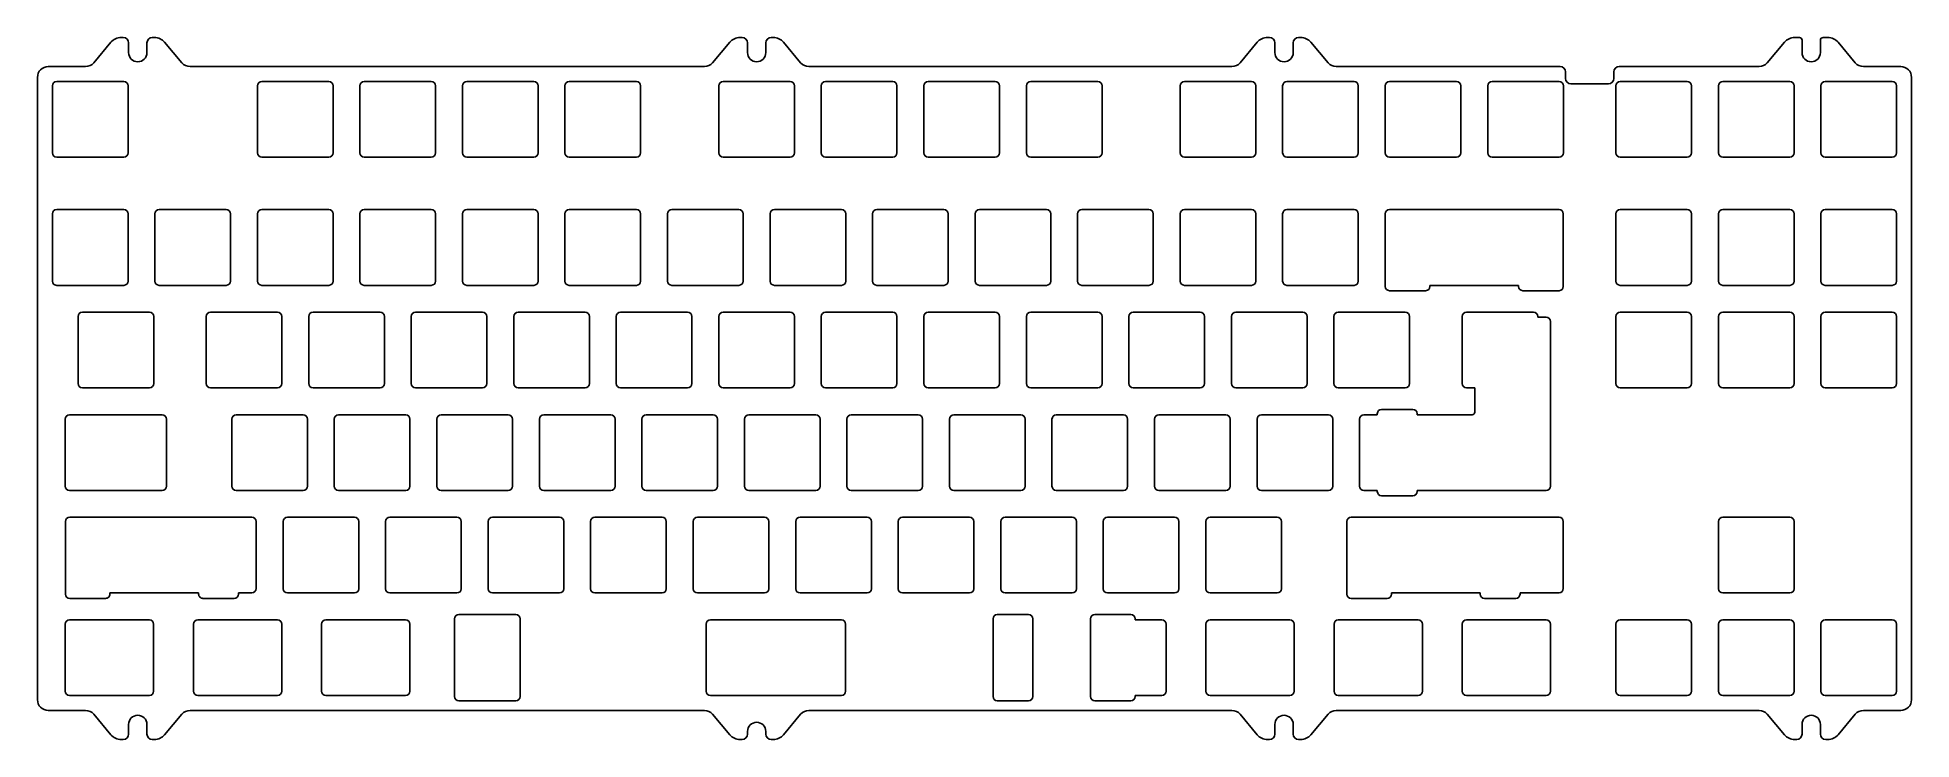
# Model space of a CAD drawing. Header units: millimetres. Extents: x -1058 to -710, y 1269 to 1399.
import ezdxf

# ---------------------------------------------------------------- set-up
doc = ezdxf.new("R2010")
doc.units = ezdxf.units.MM
doc.layers.add('C', color=4, linetype='Continuous')

msp = doc.modelspace()

# ---------------------------------------------------------------- linework, layer by layer
at = {"layer": 'C'}
for p, q in [((-1047.57, 1394.36), (-1044.39, 1398.15)), ((-1042.47, 1399.04), (-1042.09, 1399.04)), ((-1041.09, 1396.24), (-1041.09, 1398.04)), ((-1037.69, 1396.24), (-1037.69, 1398.04)), ((-1036.69, 1399.04), (-1036.31, 1399.04)), ((-1031.22, 1394.36), (-1034.4, 1398.15)), ((-932.58, 1394.36), (-929.39, 1398.15)), ((-927.48, 1399.04), (-927.1, 1399.04)), ((-926.1, 1396.24), (-926.1, 1398.04)), ((-922.7, 1396.24), (-922.7, 1398.04)), ((-921.7, 1399.04), (-921.32, 1399.04)), ((-916.22, 1394.36), (-919.41, 1398.15)), ((-834.58, 1394.36), (-831.39, 1398.15)), ((-829.1, 1399.04), (-829.48, 1399.04)), ((-828.1, 1396.24), (-828.1, 1398.04)), ((-824.7, 1396.24), (-824.7, 1398.04)), ((-823.32, 1399.04), (-823.7, 1399.04)), ((-818.22, 1394.36), (-821.41, 1398.15)), ((-736.62, 1394.36), (-733.44, 1398.15)), ((-730.65, 1399.04), (-731.52, 1399.04)), ((-730.15, 1396.24), (-730.15, 1398.54)), ((-726.75, 1396.24), (-726.75, 1398.54)), ((-725.37, 1399.04), (-726.25, 1399.04)), ((-720.27, 1394.36), (-723.45, 1398.15)), ((-1049.1, 1393.64), (-1056.03, 1393.64)), ((-1029.68, 1393.64), (-934.11, 1393.64)), ((-914.69, 1393.64), (-836.11, 1393.64)), ((-816.69, 1393.64), (-775.12, 1393.64)), ((-764.12, 1393.64), (-738.15, 1393.64)), ((-718.74, 1393.64), (-711.81, 1393.64)), ((-1058.03, 1276.03), (-1058.03, 1391.64)), ((-1055.26, 1390.07), (-1055.26, 1377.61)), ((-1054.46, 1390.87), (-1042, 1390.87)), ((-1041.2, 1390.07), (-1041.2, 1377.61)), ((-1017.16, 1390.07), (-1017.16, 1377.61)), ((-1016.36, 1390.87), (-1003.9, 1390.87)), ((-1003.1, 1390.07), (-1003.1, 1377.61)), ((-998.11, 1390.07), (-998.11, 1377.61)), ((-997.31, 1390.87), (-984.85, 1390.87)), ((-984.05, 1390.07), (-984.05, 1377.61)), ((-979.06, 1390.07), (-979.06, 1377.61)), ((-978.26, 1390.87), (-965.8, 1390.87)), ((-965, 1390.07), (-965, 1377.61)), ((-960.01, 1390.07), (-960.01, 1377.61)), ((-959.21, 1390.87), (-946.75, 1390.87)), ((-945.95, 1390.07), (-945.95, 1377.61)), ((-931.43, 1390.07), (-931.43, 1377.61)), ((-930.63, 1390.87), (-918.17, 1390.87)), ((-917.37, 1390.07), (-917.37, 1377.61)), ((-912.38, 1390.07), (-912.38, 1377.61)), ((-911.58, 1390.87), (-899.12, 1390.87)), ((-898.32, 1390.07), (-898.32, 1377.61)), ((-893.33, 1390.07), (-893.33, 1377.61)), ((-892.53, 1390.87), (-880.07, 1390.87)), ((-879.27, 1390.07), (-879.27, 1377.61)), ((-874.28, 1390.07), (-874.28, 1377.61)), ((-873.48, 1390.87), (-861.02, 1390.87)), ((-860.22, 1390.07), (-860.22, 1377.61)), ((-845.71, 1390.07), (-845.71, 1377.61)), ((-844.91, 1390.87), (-832.45, 1390.87)), ((-831.65, 1390.07), (-831.65, 1377.61)), ((-826.66, 1390.07), (-826.66, 1377.61)), ((-825.86, 1390.87), (-813.4, 1390.87)), ((-812.6, 1390.07), (-812.6, 1377.61)), ((-807.61, 1390.07), (-807.61, 1377.61)), ((-806.81, 1390.87), (-794.35, 1390.87)), ((-793.55, 1390.07), (-793.55, 1377.61)), ((-788.56, 1390.07), (-788.56, 1377.61)), ((-787.76, 1390.87), (-775.3, 1390.87)), ((-774.5, 1390.07), (-774.5, 1377.61)), ((-774.12, 1391.44), (-774.12, 1392.64)), ((-773.12, 1390.44), (-766.12, 1390.44)), ((-765.12, 1392.64), (-765.12, 1391.44)), ((-764.74, 1390.07), (-764.74, 1377.61)), ((-763.94, 1390.87), (-751.48, 1390.87)), ((-750.68, 1390.07), (-750.68, 1377.61)), ((-745.69, 1390.07), (-745.69, 1377.61)), ((-744.89, 1390.87), (-732.43, 1390.87)), ((-731.63, 1390.07), (-731.63, 1377.61)), ((-726.64, 1390.07), (-726.64, 1377.61)), ((-725.84, 1390.87), (-713.38, 1390.87)), ((-712.58, 1390.07), (-712.58, 1377.61)), ((-709.81, 1276.03), (-709.81, 1391.64)), ((-1054.46, 1376.81), (-1042, 1376.81)), ((-1016.36, 1376.81), (-1003.9, 1376.81)), ((-997.31, 1376.81), (-984.85, 1376.81)), ((-978.26, 1376.81), (-965.8, 1376.81)), ((-959.21, 1376.81), (-946.75, 1376.81)), ((-930.63, 1376.81), (-918.17, 1376.81)), ((-911.58, 1376.81), (-899.12, 1376.81)), ((-892.53, 1376.81), (-880.07, 1376.81)), ((-873.48, 1376.81), (-861.02, 1376.81)), ((-844.91, 1376.81), (-832.45, 1376.81)), ((-825.86, 1376.81), (-813.4, 1376.81)), ((-806.81, 1376.81), (-794.35, 1376.81)), ((-787.76, 1376.81), (-775.3, 1376.81)), ((-763.94, 1376.81), (-751.48, 1376.81)), ((-744.89, 1376.81), (-732.43, 1376.81)), ((-725.84, 1376.81), (-713.38, 1376.81)), ((-1055.26, 1366.26), (-1055.26, 1353.8)), ((-1054.46, 1367.06), (-1042, 1367.06)), ((-1041.2, 1366.26), (-1041.2, 1353.8)), ((-1036.21, 1366.26), (-1036.21, 1353.8)), ((-1035.41, 1367.06), (-1022.95, 1367.06)), ((-1022.15, 1366.26), (-1022.15, 1353.8)), ((-1017.16, 1366.26), (-1017.16, 1353.8)), ((-1016.36, 1367.06), (-1003.9, 1367.06)), ((-1003.1, 1366.26), (-1003.1, 1353.8)), ((-998.11, 1366.26), (-998.11, 1353.8)), ((-997.31, 1367.06), (-984.85, 1367.06)), ((-984.05, 1366.26), (-984.05, 1353.8)), ((-979.06, 1366.26), (-979.06, 1353.8)), ((-978.26, 1367.06), (-965.8, 1367.06)), ((-965, 1366.26), (-965, 1353.8)), ((-960.01, 1366.26), (-960.01, 1353.8)), ((-959.21, 1367.06), (-946.75, 1367.06)), ((-945.95, 1366.26), (-945.95, 1353.8)), ((-940.96, 1366.26), (-940.96, 1353.8)), ((-940.16, 1367.06), (-927.7, 1367.06)), ((-926.9, 1366.26), (-926.9, 1353.8)), ((-921.91, 1366.26), (-921.91, 1353.8)), ((-921.11, 1367.06), (-908.65, 1367.06)), ((-907.85, 1366.26), (-907.85, 1353.8)), ((-902.86, 1366.26), (-902.86, 1353.8)), ((-902.06, 1367.06), (-889.6, 1367.06)), ((-888.8, 1366.26), (-888.8, 1353.8)), ((-883.81, 1366.26), (-883.81, 1353.8)), ((-883.01, 1367.06), (-870.55, 1367.06)), ((-869.75, 1366.26), (-869.75, 1353.8)), ((-864.76, 1366.26), (-864.76, 1353.8)), ((-863.96, 1367.06), (-851.5, 1367.06)), ((-850.7, 1366.26), (-850.7, 1353.8)), ((-845.71, 1366.26), (-845.71, 1353.8)), ((-844.91, 1367.06), (-832.45, 1367.06)), ((-831.65, 1366.26), (-831.65, 1353.8)), ((-826.66, 1366.26), (-826.66, 1353.8)), ((-825.86, 1367.06), (-813.4, 1367.06)), ((-812.6, 1366.26), (-812.6, 1353.8)), ((-807.6, 1366.26), (-807.6, 1352.81)), ((-806.8, 1367.06), (-775.31, 1367.06)), ((-774.51, 1366.26), (-774.51, 1352.81)), ((-764.74, 1366.26), (-764.74, 1353.8)), ((-763.94, 1367.06), (-751.48, 1367.06)), ((-750.68, 1366.26), (-750.68, 1353.8)), ((-745.69, 1366.26), (-745.69, 1353.8)), ((-744.89, 1367.06), (-732.43, 1367.06)), ((-731.63, 1366.26), (-731.63, 1353.8)), ((-726.64, 1366.26), (-726.64, 1353.8)), ((-725.84, 1367.06), (-713.38, 1367.06)), ((-712.58, 1366.26), (-712.58, 1353.8)), ((-1054.46, 1353), (-1042, 1353)), ((-1035.41, 1353), (-1022.95, 1353)), ((-1016.36, 1353), (-1003.9, 1353)), ((-997.31, 1353), (-984.85, 1353)), ((-978.26, 1353), (-965.8, 1353)), ((-959.21, 1353), (-946.75, 1353)), ((-940.16, 1353), (-927.7, 1353)), ((-921.11, 1353), (-908.65, 1353)), ((-902.06, 1353), (-889.6, 1353)), ((-883.01, 1353), (-870.55, 1353)), ((-863.96, 1353), (-851.5, 1353)), ((-844.91, 1353), (-832.45, 1353)), ((-825.86, 1353), (-813.4, 1353)), ((-806.8, 1352.01), (-800.09, 1352.01)), ((-799.29, 1353), (-782.81, 1353)), ((-799.29, 1352.81), (-799.29, 1353)), ((-782.81, 1352.81), (-782.81, 1353)), ((-782.01, 1352.01), (-775.31, 1352.01)), ((-763.94, 1353), (-751.48, 1353)), ((-744.89, 1353), (-732.43, 1353)), ((-725.84, 1353), (-713.38, 1353)), ((-1049.69, 1348.01), (-1037.23, 1348.01)), ((-1025.88, 1348.01), (-1013.42, 1348.01)), ((-1006.83, 1348.01), (-994.37, 1348.01)), ((-987.78, 1348.01), (-975.32, 1348.01)), ((-968.73, 1348.01), (-956.27, 1348.01)), ((-949.68, 1348.01), (-937.22, 1348.01)), ((-930.63, 1348.01), (-918.17, 1348.01)), ((-911.58, 1348.01), (-899.12, 1348.01)), ((-892.53, 1348.01), (-880.07, 1348.01)), ((-873.48, 1348.01), (-861.02, 1348.01)), ((-854.43, 1348.01), (-841.97, 1348.01)), ((-835.38, 1348.01), (-822.92, 1348.01)), ((-816.33, 1348.01), (-803.87, 1348.01)), ((-792.52, 1348.01), (-780.06, 1348.01)), ((-763.94, 1348.01), (-751.48, 1348.01)), ((-744.89, 1348.01), (-732.43, 1348.01)), ((-725.84, 1348.01), (-713.38, 1348.01)), ((-1050.49, 1347.21), (-1050.49, 1334.75)), ((-1036.43, 1347.21), (-1036.43, 1334.75)), ((-1026.68, 1347.21), (-1026.68, 1334.75)), ((-1012.62, 1347.21), (-1012.62, 1334.75)), ((-1007.63, 1347.21), (-1007.63, 1334.75)), ((-993.57, 1347.21), (-993.57, 1334.75)), ((-988.58, 1347.21), (-988.58, 1334.75)), ((-974.52, 1347.21), (-974.52, 1334.75)), ((-969.53, 1347.21), (-969.53, 1334.75)), ((-955.47, 1347.21), (-955.47, 1334.75)), ((-950.48, 1347.21), (-950.48, 1334.75)), ((-936.42, 1347.21), (-936.42, 1334.75)), ((-931.43, 1347.21), (-931.43, 1334.75)), ((-917.37, 1347.21), (-917.37, 1334.75)), ((-912.38, 1347.21), (-912.38, 1334.75)), ((-898.32, 1347.21), (-898.32, 1334.75)), ((-893.33, 1347.21), (-893.33, 1334.75)), ((-879.27, 1347.21), (-879.27, 1334.75)), ((-874.28, 1347.21), (-874.28, 1334.75)), ((-860.22, 1347.21), (-860.22, 1334.75)), ((-855.23, 1347.21), (-855.23, 1334.75)), ((-841.17, 1347.21), (-841.17, 1334.75)), ((-836.18, 1347.21), (-836.18, 1334.75)), ((-822.12, 1347.21), (-822.12, 1334.75)), ((-817.13, 1347.21), (-817.13, 1334.75)), ((-803.07, 1347.21), (-803.07, 1334.75)), ((-793.32, 1347.21), (-793.32, 1334.75)), ((-779.26, 1347.21), (-779.26, 1347.09)), ((-779.26, 1347.09), (-777.69, 1347.09)), ((-776.89, 1346.29), (-776.89, 1315.7)), ((-764.74, 1347.21), (-764.74, 1334.75)), ((-750.68, 1347.21), (-750.68, 1334.75)), ((-745.69, 1347.21), (-745.69, 1334.75)), ((-731.63, 1347.21), (-731.63, 1334.75)), ((-726.64, 1347.21), (-726.64, 1334.75)), ((-712.58, 1347.21), (-712.58, 1334.75)), ((-1049.69, 1333.95), (-1037.23, 1333.95)), ((-1025.88, 1333.95), (-1013.42, 1333.95)), ((-1006.83, 1333.95), (-994.37, 1333.95)), ((-987.78, 1333.95), (-975.32, 1333.95)), ((-968.73, 1333.95), (-956.27, 1333.95)), ((-949.68, 1333.95), (-937.22, 1333.95)), ((-930.63, 1333.95), (-918.17, 1333.95)), ((-911.58, 1333.95), (-899.12, 1333.95)), ((-892.53, 1333.95), (-880.07, 1333.95)), ((-873.48, 1333.95), (-861.02, 1333.95)), ((-854.43, 1333.95), (-841.97, 1333.95)), ((-835.38, 1333.95), (-822.92, 1333.95)), ((-816.33, 1333.95), (-803.87, 1333.95)), ((-792.52, 1333.95), (-790.96, 1333.95)), ((-790.96, 1333.95), (-790.96, 1329.46)), ((-763.94, 1333.95), (-751.48, 1333.95)), ((-744.89, 1333.95), (-732.43, 1333.95)), ((-725.84, 1333.95), (-713.38, 1333.95)), ((-1052.87, 1328.16), (-1052.87, 1315.7)), ((-1052.07, 1328.96), (-1034.85, 1328.96)), ((-1034.05, 1328.16), (-1034.05, 1315.7)), ((-1021.92, 1328.16), (-1021.92, 1315.7)), ((-1021.12, 1328.96), (-1008.66, 1328.96)), ((-1007.86, 1328.16), (-1007.86, 1315.7)), ((-1002.87, 1328.16), (-1002.87, 1315.7)), ((-1002.07, 1328.96), (-989.61, 1328.96)), ((-988.81, 1328.16), (-988.81, 1315.7)), ((-983.82, 1328.16), (-983.82, 1315.7)), ((-983.02, 1328.96), (-970.56, 1328.96)), ((-969.76, 1328.16), (-969.76, 1315.7)), ((-964.77, 1328.16), (-964.77, 1315.7)), ((-963.97, 1328.96), (-951.51, 1328.96)), ((-950.71, 1328.16), (-950.71, 1315.7)), ((-945.72, 1328.16), (-945.72, 1315.7)), ((-944.92, 1328.96), (-932.46, 1328.96)), ((-931.66, 1328.16), (-931.66, 1315.7)), ((-926.67, 1328.16), (-926.67, 1315.7)), ((-925.87, 1328.96), (-913.41, 1328.96)), ((-912.61, 1328.16), (-912.61, 1315.7)), ((-907.62, 1328.16), (-907.62, 1315.7)), ((-906.82, 1328.96), (-894.36, 1328.96)), ((-893.56, 1328.16), (-893.56, 1315.7)), ((-888.57, 1328.16), (-888.57, 1315.7)), ((-887.77, 1328.96), (-875.31, 1328.96)), ((-874.51, 1328.16), (-874.51, 1315.7)), ((-869.52, 1328.16), (-869.52, 1315.7)), ((-868.72, 1328.96), (-856.26, 1328.96)), ((-855.46, 1328.16), (-855.46, 1315.7)), ((-850.47, 1328.16), (-850.47, 1315.7)), ((-849.67, 1328.96), (-837.21, 1328.96)), ((-836.41, 1328.16), (-836.41, 1315.7)), ((-831.42, 1328.16), (-831.42, 1315.7)), ((-830.62, 1328.96), (-818.16, 1328.96)), ((-817.36, 1328.16), (-817.36, 1315.7)), ((-812.36, 1328.16), (-812.36, 1315.7)), ((-811.56, 1328.96), (-809.07, 1328.96)), ((-809.07, 1329.16), (-809.07, 1328.96)), ((-808.27, 1329.96), (-802.47, 1329.96)), ((-801.67, 1329.16), (-801.67, 1328.96)), ((-801.67, 1328.96), (-791.46, 1328.96)), ((-1052.07, 1314.9), (-1034.85, 1314.9)), ((-1021.12, 1314.9), (-1008.66, 1314.9)), ((-1002.07, 1314.9), (-989.61, 1314.9)), ((-983.02, 1314.9), (-970.56, 1314.9)), ((-963.97, 1314.9), (-951.51, 1314.9)), ((-944.92, 1314.9), (-932.46, 1314.9)), ((-925.87, 1314.9), (-913.41, 1314.9)), ((-906.82, 1314.9), (-894.36, 1314.9)), ((-887.77, 1314.9), (-875.31, 1314.9)), ((-868.72, 1314.9), (-856.26, 1314.9)), ((-849.67, 1314.9), (-837.21, 1314.9)), ((-830.62, 1314.9), (-818.16, 1314.9)), ((-811.56, 1314.9), (-809.07, 1314.9)), ((-809.07, 1314.7), (-809.07, 1314.9)), ((-808.27, 1313.9), (-802.47, 1313.9)), ((-801.67, 1314.7), (-801.67, 1314.9)), ((-801.67, 1314.9), (-777.69, 1314.9)), ((-1018.21, 1309.91), (-1052.04, 1309.91)), ((-1011.59, 1309.91), (-999.13, 1309.91)), ((-992.54, 1309.91), (-980.08, 1309.91)), ((-973.49, 1309.91), (-961.03, 1309.91)), ((-954.44, 1309.91), (-941.98, 1309.91)), ((-935.39, 1309.91), (-922.93, 1309.91)), ((-916.34, 1309.91), (-903.88, 1309.91)), ((-897.29, 1309.91), (-884.83, 1309.91)), ((-878.24, 1309.91), (-865.78, 1309.91)), ((-859.19, 1309.91), (-846.73, 1309.91)), ((-840.14, 1309.91), (-827.68, 1309.91)), ((-813.94, 1309.91), (-775.31, 1309.91)), ((-744.89, 1309.91), (-732.43, 1309.91)), ((-1052.84, 1295.65), (-1052.84, 1309.11)), ((-1017.41, 1296.66), (-1017.41, 1309.11)), ((-1012.39, 1309.11), (-1012.39, 1296.65)), ((-998.33, 1309.11), (-998.33, 1296.65)), ((-993.34, 1309.11), (-993.34, 1296.65)), ((-979.28, 1309.11), (-979.28, 1296.65)), ((-974.29, 1309.11), (-974.29, 1296.65)), ((-960.23, 1309.11), (-960.23, 1296.65)), ((-955.24, 1309.11), (-955.24, 1296.65)), ((-941.18, 1309.11), (-941.18, 1296.65)), ((-936.19, 1309.11), (-936.19, 1296.65)), ((-922.13, 1309.11), (-922.13, 1296.65)), ((-917.14, 1309.11), (-917.14, 1296.65)), ((-903.08, 1309.11), (-903.08, 1296.65)), ((-898.09, 1309.11), (-898.09, 1296.65)), ((-884.03, 1309.11), (-884.03, 1296.65)), ((-879.04, 1309.11), (-879.04, 1296.65)), ((-864.98, 1309.11), (-864.98, 1296.65)), ((-859.99, 1309.11), (-859.99, 1296.65)), ((-845.93, 1309.11), (-845.93, 1296.65)), ((-840.94, 1309.11), (-840.94, 1296.65)), ((-826.88, 1309.11), (-826.88, 1296.65)), ((-814.74, 1309.11), (-814.74, 1295.65)), ((-774.51, 1309.11), (-774.51, 1296.66)), ((-745.69, 1309.11), (-745.69, 1296.65)), ((-731.63, 1309.11), (-731.63, 1296.65)), ((-1044.56, 1295.85), (-1028.08, 1295.85)), ((-1044.56, 1295.85), (-1044.56, 1295.65)), ((-1028.08, 1295.85), (-1028.08, 1295.65)), ((-1020.68, 1295.86), (-1018.21, 1295.86)), ((-1020.68, 1295.65), (-1020.68, 1295.86)), ((-1011.59, 1295.85), (-999.13, 1295.85)), ((-992.54, 1295.85), (-980.08, 1295.85)), ((-973.49, 1295.85), (-961.03, 1295.85)), ((-954.44, 1295.85), (-941.98, 1295.85)), ((-935.39, 1295.85), (-922.93, 1295.85)), ((-916.34, 1295.85), (-903.88, 1295.85)), ((-897.29, 1295.85), (-884.83, 1295.85)), ((-878.24, 1295.85), (-865.78, 1295.85)), ((-859.19, 1295.85), (-846.73, 1295.85)), ((-840.14, 1295.85), (-827.68, 1295.85)), ((-806.43, 1295.85), (-789.96, 1295.85)), ((-806.43, 1295.65), (-806.43, 1295.85)), ((-789.96, 1295.65), (-789.96, 1295.85)), ((-782.56, 1295.86), (-775.31, 1295.86)), ((-782.56, 1295.65), (-782.56, 1295.86)), ((-744.89, 1295.85), (-732.43, 1295.85)), ((-1045.36, 1294.85), (-1052.04, 1294.85)), ((-1027.28, 1294.85), (-1021.48, 1294.85)), ((-813.94, 1294.85), (-807.23, 1294.85)), ((-789.16, 1294.85), (-783.36, 1294.85)), ((-1052.86, 1290.06), (-1052.86, 1277.62)), ((-1052.06, 1290.86), (-1037.24, 1290.86)), ((-1036.44, 1290.06), (-1036.44, 1277.62)), ((-1029.05, 1290.06), (-1029.05, 1277.62)), ((-1028.25, 1290.86), (-1013.43, 1290.86)), ((-1012.63, 1290.06), (-1012.63, 1277.62)), ((-1005.24, 1290.06), (-1005.24, 1277.62)), ((-1004.44, 1290.86), (-989.62, 1290.86)), ((-988.82, 1290.06), (-988.82, 1277.62)), ((-980.55, 1276.62), (-980.55, 1291.06)), ((-979.75, 1291.86), (-969.16, 1291.86)), ((-968.36, 1276.62), (-968.36, 1291.06)), ((-933.8, 1290.06), (-933.8, 1277.62)), ((-933, 1290.86), (-908.66, 1290.86)), ((-907.86, 1290.06), (-907.86, 1277.62)), ((-880.48, 1276.62), (-880.48, 1291.06)), ((-879.68, 1291.86), (-873.88, 1291.86)), ((-873.08, 1276.62), (-873.08, 1291.06)), ((-862.36, 1291.06), (-862.36, 1276.62)), ((-861.56, 1291.86), (-854.86, 1291.86)), ((-854.06, 1290.86), (-854.06, 1291.06)), ((-849.12, 1290.86), (-854.06, 1290.86)), ((-848.32, 1290.06), (-848.32, 1277.62)), ((-840.93, 1290.06), (-840.93, 1277.62)), ((-840.13, 1290.86), (-825.31, 1290.86)), ((-824.51, 1290.06), (-824.51, 1277.62)), ((-817.12, 1290.06), (-817.12, 1277.62)), ((-816.32, 1290.86), (-801.5, 1290.86)), ((-800.7, 1290.06), (-800.7, 1277.62)), ((-793.31, 1290.06), (-793.31, 1277.62)), ((-792.51, 1290.86), (-777.69, 1290.86)), ((-776.89, 1290.06), (-776.89, 1277.62)), ((-764.74, 1290.06), (-764.74, 1277.6)), ((-763.94, 1290.86), (-751.48, 1290.86)), ((-750.68, 1290.06), (-750.68, 1277.6)), ((-745.69, 1290.06), (-745.69, 1277.6)), ((-744.89, 1290.86), (-732.43, 1290.86)), ((-731.63, 1290.06), (-731.63, 1277.6)), ((-726.64, 1290.06), (-726.64, 1277.6)), ((-725.84, 1290.86), (-713.38, 1290.86)), ((-712.58, 1290.06), (-712.58, 1277.6)), ((-1052.06, 1276.82), (-1037.24, 1276.82)), ((-1028.25, 1276.82), (-1013.43, 1276.82)), ((-1004.44, 1276.82), (-989.62, 1276.82)), ((-979.75, 1275.82), (-969.16, 1275.82)), ((-933, 1276.82), (-908.66, 1276.82)), ((-873.88, 1275.82), (-879.68, 1275.82)), ((-861.56, 1275.82), (-854.86, 1275.82)), ((-854.06, 1276.82), (-849.12, 1276.82)), ((-854.06, 1276.82), (-854.06, 1276.62)), ((-840.13, 1276.82), (-825.31, 1276.82)), ((-816.32, 1276.82), (-801.5, 1276.82)), ((-792.51, 1276.82), (-777.69, 1276.82)), ((-763.94, 1276.8), (-751.48, 1276.8)), ((-744.89, 1276.8), (-732.43, 1276.8)), ((-725.84, 1276.8), (-713.38, 1276.8)), ((-1049.1, 1274.03), (-1056.03, 1274.03)), ((-1047.57, 1273.32), (-1044.39, 1269.52)), ((-1041.09, 1271.43), (-1041.09, 1269.63)), ((-1037.69, 1271.43), (-1037.69, 1269.63)), ((-1031.22, 1273.32), (-1034.4, 1269.52)), ((-1029.68, 1274.03), (-934.11, 1274.03)), ((-932.58, 1273.32), (-929.39, 1269.52)), ((-916.22, 1273.32), (-919.41, 1269.52)), ((-914.69, 1274.03), (-836.11, 1274.03)), ((-834.58, 1273.32), (-831.39, 1269.52)), ((-828.1, 1271.43), (-828.1, 1269.63)), ((-824.7, 1271.43), (-824.7, 1269.63)), ((-818.22, 1273.32), (-821.41, 1269.52)), ((-816.69, 1274.03), (-738.15, 1274.03)), ((-736.62, 1273.32), (-733.44, 1269.52)), ((-730.15, 1271.43), (-730.15, 1269.63)), ((-726.75, 1271.43), (-726.75, 1269.63)), ((-720.27, 1273.32), (-723.45, 1269.52)), ((-718.74, 1274.03), (-711.81, 1274.03)), ((-1042.47, 1268.63), (-1042.09, 1268.63)), ((-1036.69, 1268.63), (-1036.31, 1268.63)), ((-927.48, 1268.63), (-927.1, 1268.63)), ((-926.1, 1270.13), (-926.1, 1269.63)), ((-922.7, 1270.13), (-922.7, 1269.63)), ((-921.7, 1268.63), (-921.32, 1268.63)), ((-829.1, 1268.63), (-829.48, 1268.63)), ((-823.32, 1268.63), (-823.7, 1268.63)), ((-731.15, 1268.63), (-731.52, 1268.63)), ((-725.37, 1268.63), (-725.75, 1268.63))]:
    msp.add_line(p, q, dxfattribs=at)
for centre, radius, start, end in [((-1042.47, 1396.54), 2.5, 90, 140), ((-1042.09, 1398.04), 1, 0, 90), ((-1036.69, 1398.04), 1, 90, 180), ((-1036.31, 1396.54), 2.5, 40, 90), ((-927.48, 1396.54), 2.5, 90, 140), ((-927.1, 1398.04), 1, 0, 90), ((-921.7, 1398.04), 1, 90, 180), ((-921.32, 1396.54), 2.5, 40, 90), ((-829.48, 1396.54), 2.5, 90, 140), ((-829.1, 1398.04), 1, 360, 90), ((-823.7, 1398.04), 1, 90, 180), ((-823.32, 1396.54), 2.5, 40, 90), ((-731.52, 1396.54), 2.5, 90, 140), ((-730.65, 1398.54), 0.5, 360, 90), ((-726.25, 1398.54), 0.5, 90, 180), ((-725.37, 1396.54), 2.5, 40, 90), ((-1056.03, 1391.64), 2, 90, 180), ((-1049.1, 1395.64), 2, 270, 320), ((-1039.39, 1396.24), 1.7, 180, 0), ((-1029.68, 1395.64), 2, 220, 270), ((-934.11, 1395.64), 2, 270, 320), ((-924.4, 1396.24), 1.7, 180, 0), ((-914.69, 1395.64), 2, 220, 270), ((-836.11, 1395.64), 2, 270, 320), ((-826.4, 1396.24), 1.7, 180, 0), ((-816.69, 1395.64), 2, 220, 270), ((-775.12, 1392.64), 1, 0, 90), ((-764.12, 1392.64), 1, 90, 180), ((-738.15, 1395.64), 2, 270, 320), ((-728.45, 1396.24), 1.7, 180, 0), ((-718.74, 1395.64), 2, 220, 270), ((-711.81, 1391.64), 2, 0, 90), ((-1054.46, 1390.07), 0.8, 90, 180), ((-1042, 1390.07), 0.8, 0, 90), ((-1016.36, 1390.07), 0.8, 90, 180), ((-1003.9, 1390.07), 0.8, 0, 90), ((-997.31, 1390.07), 0.8, 90, 180), ((-984.85, 1390.07), 0.8, 0, 90), ((-978.26, 1390.07), 0.8, 90, 180), ((-965.8, 1390.07), 0.8, 0, 90), ((-959.21, 1390.07), 0.8, 90, 180), ((-946.75, 1390.07), 0.8, 360, 90), ((-930.63, 1390.07), 0.8, 90, 180), ((-918.17, 1390.07), 0.8, 0, 90), ((-911.58, 1390.07), 0.8, 90, 180), ((-899.12, 1390.07), 0.8, 0, 90), ((-892.53, 1390.07), 0.8, 90, 180), ((-880.07, 1390.07), 0.8, 0, 90), ((-873.48, 1390.07), 0.8, 90, 180), ((-861.02, 1390.07), 0.8, 0, 90), ((-844.91, 1390.07), 0.8, 90, 180), ((-832.45, 1390.07), 0.8, 0, 90), ((-825.86, 1390.07), 0.8, 90, 180), ((-813.4, 1390.07), 0.8, 360, 90), ((-806.81, 1390.07), 0.8, 90, 180), ((-794.35, 1390.07), 0.8, 0, 90), ((-787.76, 1390.07), 0.8, 90, 180), ((-775.3, 1390.07), 0.8, 0, 90), ((-773.12, 1391.44), 1, 180, 270), ((-766.12, 1391.44), 1, 270, 0), ((-763.94, 1390.07), 0.8, 90, 180), ((-751.48, 1390.07), 0.8, 0, 90), ((-744.89, 1390.07), 0.8, 90, 180), ((-732.43, 1390.07), 0.8, 0, 90), ((-725.84, 1390.07), 0.8, 90, 180), ((-713.38, 1390.07), 0.8, 360, 90), ((-1054.46, 1377.61), 0.8, 180, 270), ((-1042, 1377.61), 0.8, 270, 0), ((-1016.36, 1377.61), 0.8, 180, 270), ((-1003.9, 1377.61), 0.8, 270, 360), ((-997.31, 1377.61), 0.8, 180, 270), ((-984.85, 1377.61), 0.8, 270, 0), ((-978.26, 1377.61), 0.8, 180, 270), ((-965.8, 1377.61), 0.8, 270, 0), ((-959.21, 1377.61), 0.8, 180, 270), ((-946.75, 1377.61), 0.8, 270, 0), ((-930.63, 1377.61), 0.8, 180, 270), ((-918.17, 1377.61), 0.8, 270, 360), ((-911.58, 1377.61), 0.8, 180, 270), ((-899.12, 1377.61), 0.8, 270, 360), ((-892.53, 1377.61), 0.8, 180, 270), ((-880.07, 1377.61), 0.8, 270, 0), ((-873.48, 1377.61), 0.8, 180, 270), ((-861.02, 1377.61), 0.8, 270, 0), ((-844.91, 1377.61), 0.8, 180, 270), ((-832.45, 1377.61), 0.8, 270, 0), ((-825.86, 1377.61), 0.8, 180, 270), ((-813.4, 1377.61), 0.8, 270, 0), ((-806.81, 1377.61), 0.8, 180, 270), ((-794.35, 1377.61), 0.8, 270, 0), ((-787.76, 1377.61), 0.8, 180, 270), ((-775.3, 1377.61), 0.8, 270, 0), ((-763.94, 1377.61), 0.8, 180, 270), ((-751.48, 1377.61), 0.8, 270, 0), ((-744.89, 1377.61), 0.8, 180, 270), ((-732.43, 1377.61), 0.8, 270, 360), ((-725.84, 1377.61), 0.8, 180, 270), ((-713.38, 1377.61), 0.8, 270, 0), ((-1054.46, 1366.26), 0.8, 90, 180), ((-1042, 1366.26), 0.8, 0, 90), ((-1035.41, 1366.26), 0.8, 90, 180), ((-1022.95, 1366.26), 0.8, 0, 90), ((-1016.36, 1366.26), 0.8, 90, 180), ((-1003.9, 1366.26), 0.8, 0, 90), ((-997.31, 1366.26), 0.8, 90, 180), ((-984.85, 1366.26), 0.8, 0, 90), ((-978.26, 1366.26), 0.8, 90, 180), ((-965.8, 1366.26), 0.8, 0, 90), ((-959.21, 1366.26), 0.8, 90, 180), ((-946.75, 1366.26), 0.8, 0, 90), ((-940.16, 1366.26), 0.8, 90, 180), ((-927.7, 1366.26), 0.8, 0, 90), ((-921.11, 1366.26), 0.8, 90, 180), ((-908.65, 1366.26), 0.8, 0, 90), ((-902.06, 1366.26), 0.8, 90, 180), ((-889.6, 1366.26), 0.8, 0, 90), ((-883.01, 1366.26), 0.8, 90, 180), ((-870.55, 1366.26), 0.8, 0, 90), ((-863.96, 1366.26), 0.8, 90, 180), ((-851.5, 1366.26), 0.8, 0, 90), ((-844.91, 1366.26), 0.8, 90, 180), ((-832.45, 1366.26), 0.8, 0, 90), ((-825.86, 1366.26), 0.8, 90, 180), ((-813.4, 1366.26), 0.8, 0, 90), ((-806.8, 1366.26), 0.8, 90, 180), ((-775.31, 1366.26), 0.8, 0, 90), ((-763.94, 1366.26), 0.8, 90, 180), ((-751.48, 1366.26), 0.8, 0, 90), ((-744.89, 1366.26), 0.8, 90, 180), ((-732.43, 1366.26), 0.8, 0, 90), ((-725.84, 1366.26), 0.8, 90, 180), ((-713.38, 1366.26), 0.8, 0, 90), ((-1054.46, 1353.8), 0.8, 180, 270), ((-1042, 1353.8), 0.8, 270, 0), ((-1035.41, 1353.8), 0.8, 180, 270), ((-1022.95, 1353.8), 0.8, 270, 0), ((-1016.36, 1353.8), 0.8, 180, 270), ((-1003.9, 1353.8), 0.8, 270, 0), ((-997.31, 1353.8), 0.8, 180, 270), ((-984.85, 1353.8), 0.8, 270, 0), ((-978.26, 1353.8), 0.8, 180, 270), ((-965.8, 1353.8), 0.8, 270, 0), ((-959.21, 1353.8), 0.8, 180, 270), ((-946.75, 1353.8), 0.8, 270, 360), ((-940.16, 1353.8), 0.8, 180, 270), ((-927.7, 1353.8), 0.8, 270, 0), ((-921.11, 1353.8), 0.8, 180, 270), ((-908.65, 1353.8), 0.8, 270, 0), ((-902.06, 1353.8), 0.8, 180, 270), ((-889.6, 1353.8), 0.8, 270, 360), ((-883.01, 1353.8), 0.8, 180, 270), ((-870.55, 1353.8), 0.8, 270, 0), ((-863.96, 1353.8), 0.8, 180, 270), ((-851.5, 1353.8), 0.8, 270, 360), ((-844.91, 1353.8), 0.8, 180, 270), ((-832.45, 1353.8), 0.8, 270, 0), ((-825.86, 1353.8), 0.8, 180, 270), ((-813.4, 1353.8), 0.8, 270, 360), ((-806.8, 1352.81), 0.8, 180, 270), ((-800.09, 1352.81), 0.8, 270, 0), ((-782.01, 1352.81), 0.8, 180, 270), ((-775.31, 1352.81), 0.8, 270, 0), ((-763.94, 1353.8), 0.8, 180, 270), ((-751.48, 1353.8), 0.8, 270, 360), ((-744.89, 1353.8), 0.8, 180, 270), ((-732.43, 1353.8), 0.8, 270, 360), ((-725.84, 1353.8), 0.8, 180, 270), ((-713.38, 1353.8), 0.8, 270, 0), ((-1049.69, 1347.21), 0.8, 90, 180), ((-1037.23, 1347.21), 0.8, 0, 90), ((-1025.88, 1347.21), 0.8, 90, 180), ((-1013.42, 1347.21), 0.8, 0, 90), ((-1006.83, 1347.21), 0.8, 90, 180), ((-994.37, 1347.21), 0.8, 360, 90), ((-987.78, 1347.21), 0.8, 90, 180), ((-975.32, 1347.21), 0.8, 0, 90), ((-968.73, 1347.21), 0.8, 90, 180), ((-956.27, 1347.21), 0.8, 0, 90), ((-949.68, 1347.21), 0.8, 90, 180), ((-937.22, 1347.21), 0.8, 0, 90), ((-930.63, 1347.21), 0.8, 90, 180), ((-918.17, 1347.21), 0.8, 0, 90), ((-911.58, 1347.21), 0.8, 90, 180), ((-899.12, 1347.21), 0.8, 360, 90), ((-892.53, 1347.21), 0.8, 90, 180), ((-880.07, 1347.21), 0.8, 0, 90), ((-873.48, 1347.21), 0.8, 90, 180), ((-861.02, 1347.21), 0.8, 360, 90), ((-854.43, 1347.21), 0.8, 90, 180), ((-841.97, 1347.21), 0.8, 0, 90), ((-835.38, 1347.21), 0.8, 90, 180), ((-822.92, 1347.21), 0.8, 0, 90), ((-816.33, 1347.21), 0.8, 90, 180), ((-803.87, 1347.21), 0.8, 0, 90), ((-792.52, 1347.21), 0.8, 90, 180), ((-780.06, 1347.21), 0.8, 0, 90), ((-763.94, 1347.21), 0.8, 90, 180), ((-751.48, 1347.21), 0.8, 0, 90), ((-744.89, 1347.21), 0.8, 90, 180), ((-732.43, 1347.21), 0.8, 0, 90), ((-725.84, 1347.21), 0.8, 90, 180), ((-713.38, 1347.21), 0.8, 0, 90), ((-777.69, 1346.29), 0.8, 0, 90), ((-1049.69, 1334.75), 0.8, 180, 270), ((-1037.23, 1334.75), 0.8, 270, 0), ((-1025.88, 1334.75), 0.8, 180, 270), ((-1013.42, 1334.75), 0.8, 270, 0), ((-1006.83, 1334.75), 0.8, 180, 270), ((-994.37, 1334.75), 0.8, 270, 0), ((-987.78, 1334.75), 0.8, 180, 270), ((-975.32, 1334.75), 0.8, 270, 0), ((-968.73, 1334.75), 0.8, 180, 270), ((-956.27, 1334.75), 0.8, 270, 0), ((-949.68, 1334.75), 0.8, 180, 270), ((-937.22, 1334.75), 0.8, 270, 0), ((-930.63, 1334.75), 0.8, 180, 270), ((-918.17, 1334.75), 0.8, 270, 0), ((-911.58, 1334.75), 0.8, 180, 270), ((-899.12, 1334.75), 0.8, 270, 0), ((-892.53, 1334.75), 0.8, 180, 270), ((-880.07, 1334.75), 0.8, 270, 0), ((-873.48, 1334.75), 0.8, 180, 270), ((-861.02, 1334.75), 0.8, 270, 0), ((-854.43, 1334.75), 0.8, 180, 270), ((-841.97, 1334.75), 0.8, 270, 0), ((-835.38, 1334.75), 0.8, 180, 270), ((-822.92, 1334.75), 0.8, 270, 0), ((-816.33, 1334.75), 0.8, 180, 270), ((-803.87, 1334.75), 0.8, 270, 0), ((-792.52, 1334.75), 0.8, 180, 270), ((-763.94, 1334.75), 0.8, 180, 270), ((-751.48, 1334.75), 0.8, 270, 360), ((-744.89, 1334.75), 0.8, 180, 270), ((-732.43, 1334.75), 0.8, 270, 360), ((-725.84, 1334.75), 0.8, 180, 270), ((-713.38, 1334.75), 0.8, 270, 0), ((-1052.07, 1328.16), 0.8, 90, 180), ((-1034.85, 1328.16), 0.8, 0, 90), ((-1021.12, 1328.16), 0.8, 90, 180), ((-1008.66, 1328.16), 0.8, 0, 90), ((-1002.07, 1328.16), 0.8, 90, 180), ((-989.61, 1328.16), 0.8, 360, 90), ((-983.02, 1328.16), 0.8, 90, 180), ((-970.56, 1328.16), 0.8, 0, 90), ((-963.97, 1328.16), 0.8, 90, 180), ((-951.51, 1328.16), 0.8, 0, 90), ((-944.92, 1328.16), 0.8, 90, 180), ((-932.46, 1328.16), 0.8, 0, 90), ((-925.87, 1328.16), 0.8, 90, 180), ((-913.41, 1328.16), 0.8, 0, 90), ((-906.82, 1328.16), 0.8, 90, 180), ((-894.36, 1328.16), 0.8, 0, 90), ((-887.77, 1328.16), 0.8, 90, 180), ((-875.31, 1328.16), 0.8, 0, 90), ((-868.72, 1328.16), 0.8, 90, 180), ((-856.26, 1328.16), 0.8, 0, 90), ((-849.67, 1328.16), 0.8, 90, 180), ((-837.21, 1328.16), 0.8, 0, 90), ((-830.62, 1328.16), 0.8, 90, 180), ((-818.16, 1328.16), 0.8, 0, 90), ((-811.56, 1328.16), 0.8, 90, 180), ((-808.27, 1329.16), 0.8, 90, 180), ((-802.47, 1329.16), 0.8, 0, 90), ((-791.46, 1329.46), 0.5, 270, 0), ((-1052.07, 1315.7), 0.8, 180, 270), ((-1034.85, 1315.7), 0.8, 270, 0), ((-1021.12, 1315.7), 0.8, 180, 270), ((-1008.66, 1315.7), 0.8, 270, 0), ((-1002.07, 1315.7), 0.8, 180, 270), ((-989.61, 1315.7), 0.8, 270, 0), ((-983.02, 1315.7), 0.8, 180, 270), ((-970.56, 1315.7), 0.8, 270, 0), ((-963.97, 1315.7), 0.8, 180, 270), ((-951.51, 1315.7), 0.8, 270, 360), ((-944.92, 1315.7), 0.8, 180, 270), ((-932.46, 1315.7), 0.8, 270, 0), ((-925.87, 1315.7), 0.8, 180, 270), ((-913.41, 1315.7), 0.8, 270, 0), ((-906.82, 1315.7), 0.8, 180, 270), ((-894.36, 1315.7), 0.8, 270, 0), ((-887.77, 1315.7), 0.8, 180, 270), ((-875.31, 1315.7), 0.8, 270, 360), ((-868.72, 1315.7), 0.8, 180, 270), ((-856.26, 1315.7), 0.8, 270, 0), ((-849.67, 1315.7), 0.8, 180, 270), ((-837.21, 1315.7), 0.8, 270, 0), ((-830.62, 1315.7), 0.8, 180, 270), ((-818.16, 1315.7), 0.8, 270, 0), ((-811.56, 1315.7), 0.8, 180, 270), ((-808.27, 1314.7), 0.8, 180, 270), ((-802.47, 1314.7), 0.8, 270, 0), ((-777.69, 1315.7), 0.8, 270, 0), ((-1052.04, 1309.11), 0.8, 90, 180), ((-1018.21, 1309.11), 0.8, 0, 90), ((-1011.59, 1309.11), 0.8, 90, 180), ((-999.13, 1309.11), 0.8, 0, 90), ((-992.54, 1309.11), 0.8, 90, 180), ((-980.08, 1309.11), 0.8, 0, 90), ((-973.49, 1309.11), 0.8, 90, 180), ((-961.03, 1309.11), 0.8, 0, 90), ((-954.44, 1309.11), 0.8, 90, 180), ((-941.98, 1309.11), 0.8, 0, 90), ((-935.39, 1309.11), 0.8, 90, 180), ((-922.93, 1309.11), 0.8, 0, 90), ((-916.34, 1309.11), 0.8, 90, 180), ((-903.88, 1309.11), 0.8, 0, 90), ((-897.29, 1309.11), 0.8, 90, 180), ((-884.83, 1309.11), 0.8, 0, 90), ((-878.24, 1309.11), 0.8, 90, 180), ((-865.78, 1309.11), 0.8, 0, 90), ((-859.19, 1309.11), 0.8, 90, 180), ((-846.73, 1309.11), 0.8, 0, 90), ((-840.14, 1309.11), 0.8, 90, 180), ((-827.68, 1309.11), 0.8, 0, 90), ((-813.94, 1309.11), 0.8, 90, 180), ((-775.31, 1309.11), 0.8, 0, 90), ((-744.89, 1309.11), 0.8, 90, 180), ((-732.43, 1309.11), 0.8, 0, 90), ((-1052.04, 1295.65), 0.8, 180, 270), ((-1045.36, 1295.65), 0.8, 270, 0.0302), ((-1027.28, 1295.65), 0.8, 179.9698, 270), ((-1021.48, 1295.65), 0.8, 270, 0), ((-1018.21, 1296.66), 0.8, 270, 0), ((-1011.59, 1296.65), 0.8, 180, 270), ((-999.13, 1296.65), 0.8, 270, 0), ((-992.54, 1296.65), 0.8, 180, 270), ((-980.08, 1296.65), 0.8, 270, 0), ((-973.49, 1296.65), 0.8, 180, 270), ((-961.03, 1296.65), 0.8, 270, 0), ((-954.44, 1296.65), 0.8, 180, 270), ((-941.98, 1296.65), 0.8, 270, 360), ((-935.39, 1296.65), 0.8, 180, 270), ((-922.93, 1296.65), 0.8, 270, 0), ((-916.34, 1296.65), 0.8, 180, 270), ((-903.88, 1296.65), 0.8, 270, 0), ((-897.29, 1296.65), 0.8, 180, 270), ((-884.83, 1296.65), 0.8, 270, 0), ((-878.24, 1296.65), 0.8, 180, 270), ((-865.78, 1296.65), 0.8, 270, 0), ((-859.19, 1296.65), 0.8, 180, 270), ((-846.73, 1296.65), 0.8, 270, 360), ((-840.14, 1296.65), 0.8, 180, 270), ((-827.68, 1296.65), 0.8, 270, 0), ((-813.94, 1295.65), 0.8, 180, 270), ((-807.23, 1295.65), 0.8, 270, 0), ((-789.16, 1295.65), 0.8, 180, 270), ((-783.36, 1295.65), 0.8, 270, 0), ((-775.31, 1296.66), 0.8, 270, 0), ((-744.89, 1296.65), 0.8, 180, 270), ((-732.43, 1296.65), 0.8, 270, 0), ((-1052.06, 1290.06), 0.8, 90, 180), ((-1037.24, 1290.06), 0.8, 0, 90), ((-1028.25, 1290.06), 0.8, 90, 180), ((-1013.43, 1290.06), 0.8, 0, 90), ((-1004.44, 1290.06), 0.8, 90, 180), ((-989.62, 1290.06), 0.8, 0, 90), ((-979.75, 1291.06), 0.8, 90, 180), ((-969.16, 1291.06), 0.8, 0, 90), ((-933, 1290.06), 0.8, 90, 180), ((-908.66, 1290.06), 0.8, 0, 90), ((-879.68, 1291.06), 0.8, 90, 180), ((-873.88, 1291.06), 0.8, 0, 90), ((-861.56, 1291.06), 0.8, 90, 180), ((-854.86, 1291.06), 0.8, 0, 90), ((-849.12, 1290.06), 0.8, 0, 90), ((-840.13, 1290.06), 0.8, 90, 180), ((-825.31, 1290.06), 0.8, 0, 90), ((-816.32, 1290.06), 0.8, 90, 180), ((-801.5, 1290.06), 0.8, 0, 90), ((-792.51, 1290.06), 0.8, 90, 180), ((-777.69, 1290.06), 0.8, 0, 90), ((-763.94, 1290.06), 0.8, 90, 180), ((-751.48, 1290.06), 0.8, 0, 90), ((-744.89, 1290.06), 0.8, 90, 180), ((-732.43, 1290.06), 0.8, 0, 90), ((-725.84, 1290.06), 0.8, 90, 180), ((-713.38, 1290.06), 0.8, 0, 90), ((-1056.03, 1276.03), 2, 180, 270), ((-1052.06, 1277.62), 0.8, 180, 270), ((-1037.24, 1277.62), 0.8, 270, 0), ((-1028.25, 1277.62), 0.8, 180, 270), ((-1013.43, 1277.62), 0.8, 270, 0), ((-1004.44, 1277.62), 0.8, 180, 270), ((-989.62, 1277.62), 0.8, 270, 0), ((-979.75, 1276.62), 0.8, 180, 270), ((-969.16, 1276.62), 0.8, 270, 0), ((-933, 1277.62), 0.8, 180, 270), ((-908.66, 1277.62), 0.8, 270, 0), ((-879.68, 1276.62), 0.8, 180, 270), ((-873.88, 1276.62), 0.8, 270, 0), ((-861.56, 1276.62), 0.8, 180, 270), ((-854.86, 1276.62), 0.8, 270, 0), ((-849.12, 1277.62), 0.8, 270, 0), ((-840.13, 1277.62), 0.8, 180, 270), ((-825.31, 1277.62), 0.8, 270, 0), ((-816.32, 1277.62), 0.8, 180, 270), ((-801.5, 1277.62), 0.8, 270, 0), ((-792.51, 1277.62), 0.8, 180, 270), ((-777.69, 1277.62), 0.8, 270, 0), ((-763.94, 1277.6), 0.8, 180, 270), ((-751.48, 1277.6), 0.8, 270, 0), ((-744.89, 1277.6), 0.8, 180, 270), ((-732.43, 1277.6), 0.8, 270, 0), ((-725.84, 1277.6), 0.8, 180, 270), ((-713.38, 1277.6), 0.8, 270, 0), ((-711.81, 1276.03), 2, 270, 0), ((-1049.1, 1272.03), 2, 40, 90), ((-1039.39, 1271.43), 1.7, 360, 180), ((-1029.68, 1272.03), 2, 90, 140), ((-934.11, 1272.03), 2, 40, 90), ((-924.4, 1270.13), 1.7, 360, 180), ((-914.69, 1272.03), 2, 90, 140), ((-836.11, 1272.03), 2, 40, 90), ((-826.4, 1271.43), 1.7, 0, 180), ((-816.69, 1272.03), 2, 90, 140), ((-738.15, 1272.03), 2, 40, 90), ((-728.45, 1271.43), 1.7, 360, 180), ((-718.74, 1272.03), 2, 90, 140), ((-1042.47, 1271.13), 2.5, 220, 270), ((-1042.09, 1269.63), 1, 270, 0), ((-1036.69, 1269.63), 1, 180, 270), ((-1036.31, 1271.13), 2.5, 270, 320), ((-927.48, 1271.13), 2.5, 220, 270), ((-927.1, 1269.63), 1, 270, 0), ((-921.7, 1269.63), 1, 180, 270), ((-921.32, 1271.13), 2.5, 270, 320), ((-829.48, 1271.13), 2.5, 220, 270), ((-829.1, 1269.63), 1, 270, 0), ((-823.7, 1269.63), 1, 180, 270), ((-823.32, 1271.13), 2.5, 270, 320), ((-731.52, 1271.13), 2.5, 220, 270), ((-731.15, 1269.63), 1, 270, 0), ((-725.75, 1269.63), 1, 180, 270), ((-725.37, 1271.13), 2.5, 270, 320)]:
    msp.add_arc(centre, radius, start, end, dxfattribs=at)

doc.saveas('drawing.dxf')
